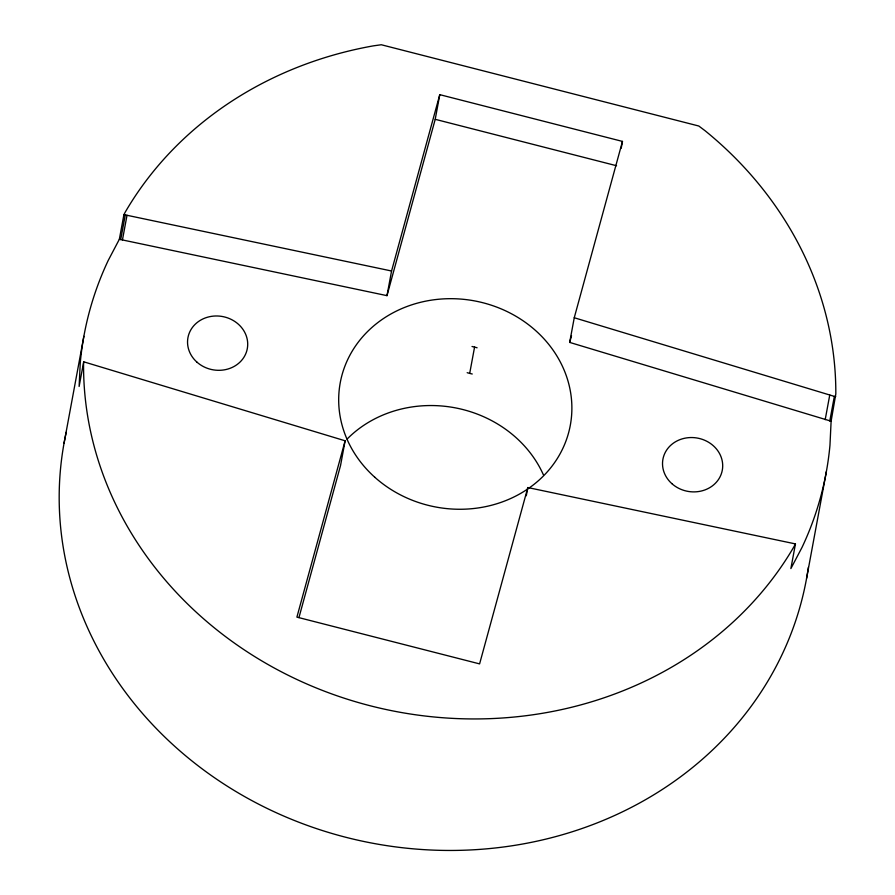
<?xml version="1.0" encoding="UTF-8"?>
<svg xmlns="http://www.w3.org/2000/svg" width="895" height="895" viewBox="0 0 895 895"><rect width="100%" height="100%" fill="white"/><g stroke="black" fill="none" stroke-linecap="round" stroke-linejoin="round"><path stroke-width="1.34" d="M83.694 361.804L83.559 364.567A377.366 338.299 10.5 0 0 370.396 705.819A377.366 338.299 10.5 0 0 794.122 546.431L795.454 543.914L527.815 487.551L479.597 663.889L296.905 617.125L345.123 440.799L83.694 361.804L79.118 386.461L80.27 362.654A377.366 338.299 10.5 0 1 108.205 260.479L119.348 239.289L123.924 214.632L125.255 212.104A377.366 338.299 10.5 0 1 373.372 45.858L381.304 44.75L698.805 126.016L705.126 130.771A377.366 338.299 10.5 0 1 835.818 393.968L831.119 421.187L829.967 445.218A377.366 338.299 10.5 0 1 802.032 547.382L790.878 568.571L795.454 543.914M64.06 443.182L83.861 336.319M120.713 239.58L125.289 214.923M122.447 239.938L127.012 215.281M345.123 440.799L340.559 465.456L298.964 617.561M119.348 239.289L386.987 295.652L391.562 270.995L439.781 94.657L622.472 141.41L621.197 148.268M386.987 295.652L435.216 119.315L439.781 94.657M469.696 373.394L474.574 347.092M526.294 495.774L527.815 487.551M831.119 421.187L569.679 342.405L574.254 317.747L622.472 141.41M825.19 419.665L829.754 395.008M829.777 421.064L834.353 396.395L574.254 317.747M806.574 578.394L826.376 471.542M569.679 342.405L571.525 335.681M834.353 396.395L835.695 396.53M123.924 214.632L391.562 270.995M435.216 119.315L616.543 165.732M808.364 567.352A377.366 338.299 10.5 0 1 374.96 843.661A377.366 338.299 10.5 0 1 66.252 432.218M347.126 439.042A116.988 104.872 10.5 0 1 543.388 474.786M472.247 373.998A30.184 13.335 15.3 0 1 467.168 372.689M472.023 346.488A30.184 13.335 15.3 0 1 477.102 347.786M374.681 477.147A116.988 104.872 10.5 0 0 568.549 432.967A116.988 104.872 10.5 0 0 422.619 301.816A116.988 104.872 10.5 0 0 374.681 477.147M671.809 483.602A30.184 27.063 10.5 0 0 721.84 472.202A30.184 27.063 10.5 0 0 684.183 438.349A30.184 27.063 10.5 0 0 671.809 483.602M196.822 362.027A30.184 27.063 10.5 0 0 246.852 350.627A30.184 27.063 10.5 0 0 209.195 316.785A30.184 27.063 10.5 0 0 196.822 362.027"/></g></svg>
